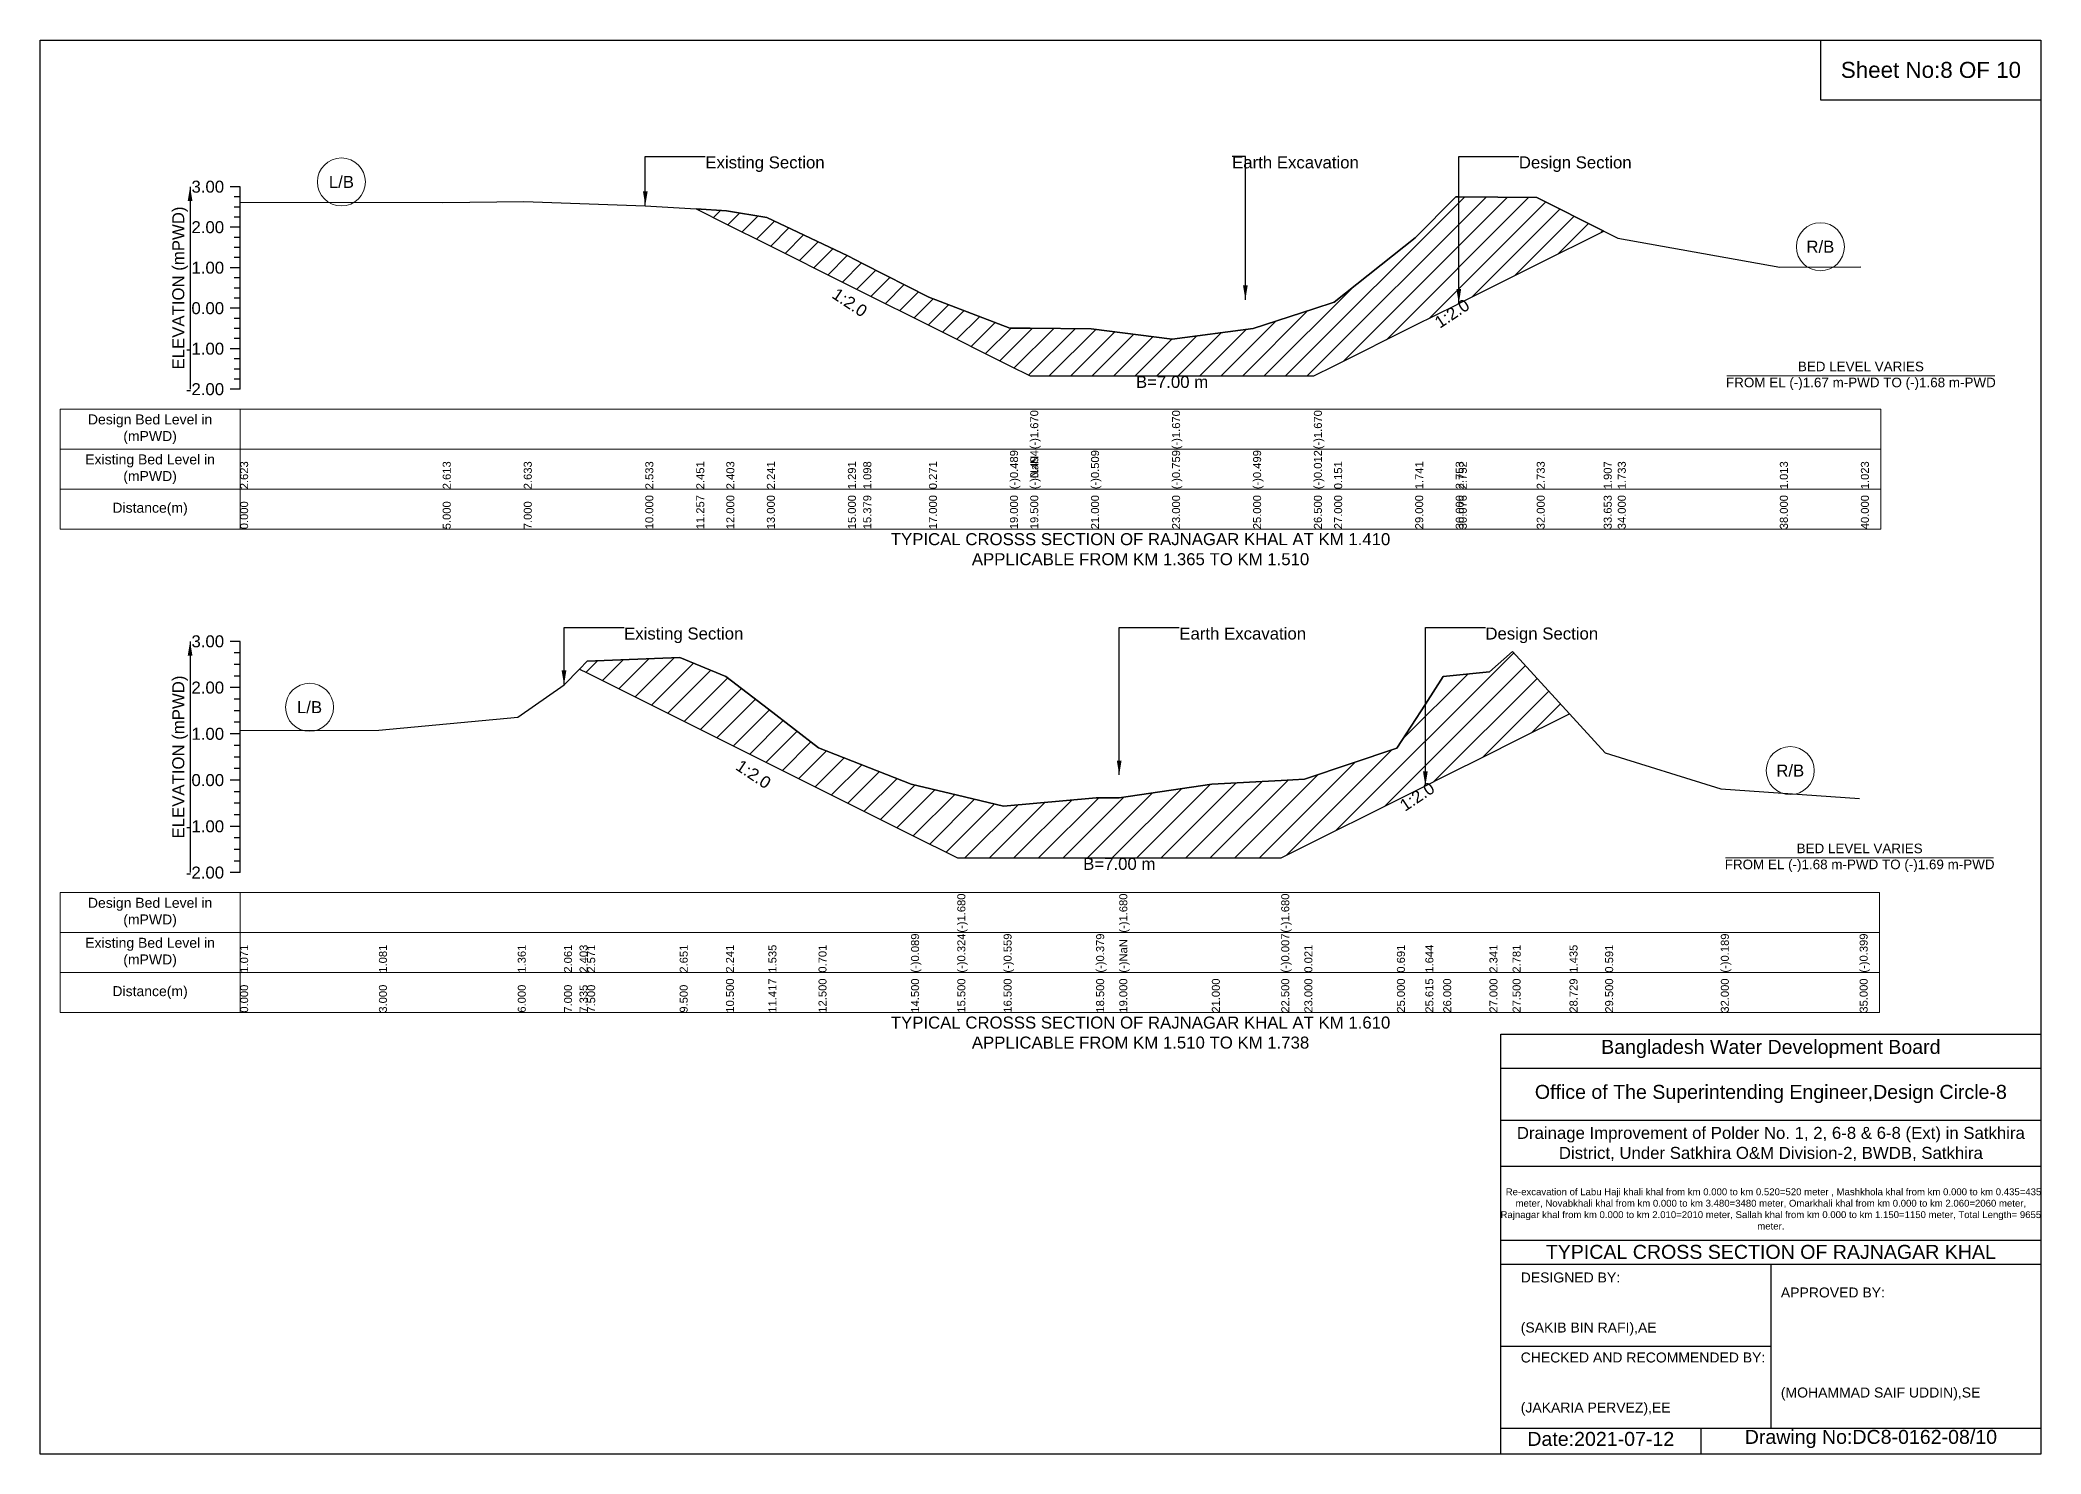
# Model space of a CAD drawing. Header units: inches. Extents: x 91000 to 648000, y -5656 to 141.
# Drawn here: x 540000 to 548000, y -5656 to 0 of the extents above; entities that cross this region are included whole.
import ezdxf

# ---------------------------------------------------------------- set-up
doc = ezdxf.new("R2010")
doc.units = ezdxf.units.IN
doc.header["$LTSCALE"] = 7
doc.header["$MEASUREMENT"] = 0
for name, color, linetype, lineweight in [('Cross section Data Border', 7, 'Continuous', 9), ('Cross Section Labels', 7, 'Continuous', 9), ('Existing_Bed_Level for Xsection', 7, 'Continuous', 25)]:
    doc.layers.add(name, color=color, linetype=linetype, lineweight=lineweight)
doc.styles.get("Standard").update_dxf_attribs({"font": 'arial.ttf'})
doc.dimstyles.get("Standard").update_dxf_attribs({"dimtxt": 0.18, "dimasz": 0.18, "dimexe": 0.18, "dimexo": 0.0625, "dimgap": 0.09, "dimtad": 0, "dimtih": 1, "dimtoh": 1, "dimdec": 4, "dimzin": 0, "dimdsep": 46, "dimtxsty": 'Standard', "dimcen": 0.09, "dimadec": 0, "dimazin": 0, "dimtfac": 1, "dimtdec": 4, "dimtofl": 0, "dimtmove": 0, "dimatfit": 3, "dimfxl": 0, "dimtolj": 1, "dimtzin": 0, "dimarcsym": 0})

msp = doc.modelspace()

# ---------------------------------------------------------------- hatches: boundary and pattern name
at = {"layer": 'Existing_Bed_Level for Xsection'}
h = msp.add_hatch(dxfattribs=at)
h.set_pattern_fill('ANSI31', color=256, scale=486, style=0)
h.paths.add_polyline_path([(542623.7, -675.9), (542744, -736.1), (542906, -817.1), (543230, -979.1), (543291.4, -1009.8), (543554, -1141.1), (543878, -1303.1), (543959, -1343.6), (544202, -1343.6), (544526, -1343.6), (544850, -1343.6), (545093, -1343.6), (545174, -1303.1), (545498, -1141.1), (545660, -1060.1), (545672.4, -1053.9), (545984, -898.1), (546251.8, -764.2), (545984, -630.3), (545672.4, -627.2), (545660, -627.1), (545498, -791), (545174, -1048.6), (545093, -1074.9), (544850, -1153.9), (544526, -1196), (544202, -1155.5), (543959, -1153.1), (543878, -1152.3), (543554, -1029.1), (543291.4, -895.2), (543230, -863.9), (542906, -710), (542744, -683.8)])
h = msp.add_hatch(dxfattribs=at)
h.set_pattern_fill('ANSI31', color=256, scale=555, style=0)
h.paths.add_polyline_path([(542157, -2516.1), (542187.5, -2531.4), (542557.5, -2716.4), (542742.5, -2808.9), (542912.2, -2893.7), (543112.5, -2993.9), (543482.5, -3178.9), (543667.5, -3271.4), (543852.5, -3271.4), (544222.5, -3271.4), (544315, -3271.4), (544685, -3271.4), (544962.5, -3271.4), (545055, -3225.1), (545425, -3040.1), (545538.7, -2983.3), (545610, -2947.6), (545795, -2855.1), (545887.5, -2808.9), (546115, -2695.2), (545887.5, -2446.1), (545795, -2527.5), (545610, -2546), (545538.7, -2656.5), (545425, -2832.8), (545055, -2956.7), (544962.5, -2961.8), (544685, -2977.1), (544315, -3030.7), (544222.5, -3030.7), (543852.5, -3064), (543667.5, -3020.5), (543482.5, -2977.1), (543112.5, -2830.9), (542912.2, -2676.7), (542742.5, -2546), (542557.5, -2470.2), (542187.5, -2484.9)])

# ---------------------------------------------------------------- linework, layer by layer
for points in [[(540000, 0), (548000, 0), (548000, -5656), (540000, -5656)], [(547120, 0), (548000, 0), (548000, -240), (547120, -240)]]:
    msp.add_lwpolyline(points, close=True)
for points in [[(545840, -5656), (545840, -3976), (548000, -3976)], [(545840, -4112), (548000, -4112)], [(545840, -4320), (548000, -4320)], [(545840, -4504), (548000, -4504)], [(545840, -4800), (548000, -4800)], [(545840, -4896), (548000, -4896)], [(546920, -4896), (546920, -5552)], [(545840, -5224), (546920, -5224)], [(545840, -5552), (548000, -5552)], [(546640, -5552), (546640, -5656)]]:
    msp.add_lwpolyline(points)
at = {"layer": 'Cross section Data Border'}
for points in [[(540080, -1477), (547360, -1477), (547360, -1957), (540080, -1957)], [(540080, -3410.6), (547355, -3410.6), (547355, -3890.6), (540080, -3890.6)]]:
    msp.add_lwpolyline(points, close=True, dxfattribs=at)
for points in [[(540800, -1477), (540800, -1957)], [(540080, -1637), (547360, -1637)], [(540080, -1797), (547360, -1797)], [(540800, -3410.6), (540800, -3890.6)], [(540080, -3570.6), (547355, -3570.6)], [(540080, -3730.6), (547355, -3730.6)]]:
    msp.add_lwpolyline(points, dxfattribs=at)
at = {"layer": 'Cross Section Labels'}
for points in [[(546744.2, -1343.6), (547815.8, -1343.6)], [(546739.2, -3271.4), (547810.8, -3271.4)]]:
    msp.add_lwpolyline(points, dxfattribs=at)
for centre in [(541205, -567.9), (547118, -827.1), (541077.5, -2669), (546997.5, -2922.5)]:
    msp.add_circle(centre, 96, dxfattribs=at)
at = {"layer": 'Existing_Bed_Level for Xsection'}
for points in [[(540800, -587), (540760, -587)], [(540800, -627.5), (540776, -627.5)], [(540800, -1397), (540800, -1235), (540800, -1073), (540800, -911), (540800, -749), (540800, -587)], [(540800, -648.1), (541610, -649.7), (541934, -646.5), (542420, -662.7), (542623.7, -675.9), (542744, -683.8), (542906, -710), (543230, -863.9), (543291.4, -895.2), (543554, -1029.1), (543878, -1152.3), (543959, -1153.1), (543959, -1153.1), (544202, -1155.5), (544526, -1196), (544526, -1196), (544850, -1153.9), (545093, -1074.9), (545093, -1074.9), (545174, -1048.6), (545498, -791), (545660, -627.1), (545672.4, -627.2), (545984, -630.3), (546251.8, -764.2), (546308, -792.3), (546956, -908.9), (547280, -907.3)], [(540800, -668), (540776, -668)], [(540800, -708.5), (540776, -708.5)], [(540800, -749), (540760, -749)], [(540800, -789.5), (540776, -789.5)], [(540800, -830), (540776, -830)], [(540800, -870.5), (540776, -870.5)], [(540800, -911), (540760, -911)], [(540800, -951.5), (540776, -951.5)], [(540800, -992), (540776, -992)], [(540800, -1032.5), (540776, -1032.5)], [(540800, -1073), (540760, -1073)], [(540800, -1113.5), (540776, -1113.5)], [(540800, -1154), (540776, -1154)], [(540800, -1194.5), (540776, -1194.5)], [(540800, -1235), (540760, -1235)], [(540800, -1275.5), (540776, -1275.5)], [(540800, -1316), (540776, -1316)], [(540800, -1356.5), (540776, -1356.5)], [(540800, -1397), (540760, -1397)], [(540800, -2405.6), (540760, -2405.6)], [(540800, -2451.8), (540776, -2451.8)], [(540800, -3330.6), (540800, -3145.6), (540800, -2960.6), (540800, -2775.6), (540800, -2590.6), (540800, -2405.6)], [(540800, -2762.4), (541355, -2760.6), (541910, -2708.8), (542095, -2579.3), (542157, -2516.1), (542187.5, -2484.9), (542557.5, -2470.2), (542742.5, -2546), (542912.2, -2676.7), (543112.5, -2830.9), (543482.5, -2977.1), (543667.5, -3020.5), (543667.5, -3020.5), (543852.5, -3064), (544222.5, -3030.7), (544315, -3030.7), (544315, -3030.7), (544685, -2977.1), (544962.5, -2961.8), (544962.5, -2961.8), (545055, -2956.7), (545425, -2832.8), (545538.7, -2656.5), (545610, -2546), (545795, -2527.5), (545887.5, -2446.1), (546115, -2695.2), (546257.5, -2851.2), (546720, -2995.6), (547275, -3034.4)], [(540800, -2498.1), (540776, -2498.1)], [(540800, -2544.3), (540776, -2544.3)], [(540800, -2590.6), (540760, -2590.6)], [(540800, -2636.8), (540776, -2636.8)], [(540800, -2683.1), (540776, -2683.1)], [(540800, -2775.6), (540760, -2775.6)], [(540800, -2729.3), (540776, -2729.3)], [(540800, -2821.8), (540776, -2821.8)], [(540800, -2868.1), (540776, -2868.1)], [(540800, -2914.3), (540776, -2914.3)], [(540800, -2960.6), (540760, -2960.6)], [(540800, -3006.8), (540776, -3006.8)], [(540800, -3053.1), (540776, -3053.1)], [(540800, -3099.3), (540776, -3099.3)], [(540800, -3145.6), (540760, -3145.6)], [(540800, -3191.8), (540776, -3191.8)], [(540800, -3238.1), (540776, -3238.1)], [(540800, -3330.6), (540760, -3330.6)], [(540800, -3284.3), (540776, -3284.3)]]:
    msp.add_lwpolyline(points, dxfattribs=at)
for points in [[(542623.7, -675.9), (542744, -736.1), (542906, -817.1), (543230, -979.1), (543291.4, -1009.8), (543554, -1141.1), (543878, -1303.1), (543959, -1343.6), (543959, -1343.6), (544202, -1343.6), (544526, -1343.6), (544526, -1343.6), (544850, -1343.6), (545093, -1343.6), (545093, -1343.6), (545174, -1303.1), (545498, -1141.1), (545660, -1060.1), (545672.4, -1053.9), (545984, -898.1), (546251.8, -764.2), (546251.8, -764.2), (546251.8, -764.2), (545984, -630.3), (545672.4, -627.2), (545660, -627.1), (545498, -791), (545174, -1048.6), (545093, -1074.9), (545093, -1074.9), (544850, -1153.9), (544526, -1196), (544526, -1196), (544202, -1155.5), (543959, -1153.1), (543959, -1153.1), (543878, -1152.3), (543554, -1029.1), (543291.4, -895.2), (543230, -863.9), (542906, -710), (542744, -683.8)], [(542157, -2516.1), (542157, -2516.1), (542187.5, -2531.4), (542557.5, -2716.4), (542742.5, -2808.9), (542912.2, -2893.7), (543112.5, -2993.9), (543482.5, -3178.9), (543667.5, -3271.4), (543667.5, -3271.4), (543852.5, -3271.4), (544222.5, -3271.4), (544315, -3271.4), (544315, -3271.4), (544685, -3271.4), (544962.5, -3271.4), (544962.5, -3271.4), (545055, -3225.1), (545425, -3040.1), (545538.7, -2983.3), (545610, -2947.6), (545795, -2855.1), (545887.5, -2808.9), (546115, -2695.2), (545887.5, -2446.1), (545795, -2527.5), (545610, -2546), (545538.7, -2656.5), (545425, -2832.8), (545055, -2956.7), (544962.5, -2961.8), (544962.5, -2961.8), (544685, -2977.1), (544315, -3030.7), (544315, -3030.7), (544222.5, -3030.7), (543852.5, -3064), (543667.5, -3020.5), (543667.5, -3020.5), (543482.5, -2977.1), (543112.5, -2830.9), (542912.2, -2676.7), (542742.5, -2546), (542557.5, -2470.2), (542187.5, -2484.9), (542157, -2516.1)]]:
    msp.add_lwpolyline(points, close=True, dxfattribs=at)

# ---------------------------------------------------------------- texts
at = {"attachment_point": 5}
for s, insert, char_height in [('Sheet No:8 OF 10', (547560, -120), 64), ('Bangladesh Water Development Board', (546920, -4036), 56), ('Office of The Superintending Engineer,Design Circle-8', (546920, -4216), 56)]:
    msp.add_mtext(s, dxfattribs=dict(at, insert=insert, char_height=char_height))
for s, insert, char_height, width, attachment_point in [('Drainage Improvement of Polder No. 1, 2, 6-8 & 6-8 (Ext) in Satkhira District, Under Satkhira O&M Division-2, BWDB, Satkhira', (546920, -4416), 48, 2240, 5), ('  Re-excavation of Labu Haji khali khal from km 0.000 to km 0.520=520 meter , Mashkhola khal from km 0.000 to km 0.435=435 meter, Novabkhali khal from km 0.000 to km 3.480=3480 meter, Omarkhali khal from km 0.000 to km 2.060=2060 meter, Rajnagar khal from km 0.000 to km 2.010=2010 meter, Sallah khal from km 0.000 to km 1.150=1150 meter, Total Length= 9655 meter. ', (546920, -4676), 27.4148, 2160, 5), ('TYPICAL CROSS SECTION OF RAJNAGAR KHAL', (546920, -4848), 56, 2240, 5), ('DESIGNED BY:\\P\\P\\P(SAKIB BIN RAFI),AE', (545920, -5056), 40, 1120, 4), ('APPROVED BY:\\P\\P\\P\\P\\P\\P(MOHAMMAD SAIF UDDIN),SE', (546960, -5216), 40, 1120, 4), ('CHECKED AND RECOMMENDED BY:\\P\\P\\P(JAKARIA PERVEZ),EE', (545920, -5376), 40, 1120, 4), ('Date:2021-07-12', (546240, -5596), 56, 1120, 5), ('Drawing No:DC8-0162-08/10', (547320, -5596), 56, 1760, 5)]:
    msp.add_mtext(s, dxfattribs=dict(insert=insert, char_height=char_height, width=width, attachment_point=attachment_point))
at = {"layer": 'Cross section Data Border', "char_height": 40, "width": 640, "attachment_point": 5}
for s, insert in [('Design Bed Level in (mPWD)', (540440, -1557)), ('Existing Bed Level in (mPWD)', (540440, -1717)), ('Distance(m)', (540440, -1877)), ('Design Bed Level in (mPWD)', (540440, -3490.6)), ('Existing Bed Level in (mPWD)', (540440, -3650.6)), ('Distance(m)', (540440, -3810.6))]:
    msp.add_mtext(s, dxfattribs=dict(at, insert=insert))
at = {"layer": 'Cross Section Labels'}
for s, insert, char_height, attachment_point in [('Existing Section', (542660, -465.5), 48, 1), ('Earth Excavation', (544766, -465.5), 48, 1), ('Design Section', (545912.4, -465.5), 48, 1), ('L/B', (541205, -567.9), 48, 5), ('R/B', (547118, -827.1), 48, 5), ('B=7.00 m', (544526, -1343.6), 48, 2), ('BED LEVEL VARIES \\PFROM EL (-)1.67 m-PWD TO (-)1.68 m-PWD', (547280, -1343.6), 38.4, 5), ('TYPICAL CROSSS SECTION OF RAJNAGAR KHAL AT KM 1.410\\PAPPLICABLE FROM KM 1.365 TO KM 1.510', (544400, -2037), 48, 5), ('Existing Section', (542335, -2350.1), 48, 1), ('Earth Excavation', (544555, -2350.1), 48, 1), ('Design Section', (545778.7, -2350.1), 48, 1), ('L/B', (541077.5, -2669), 48, 5), ('R/B', (546997.5, -2922.5), 48, 5), ('B=7.00 m', (544315, -3271.4), 48, 2), ('BED LEVEL VARIES \\PFROM EL (-)1.68 m-PWD TO (-)1.69 m-PWD', (547275, -3271.4), 38.4, 5), ('TYPICAL CROSSS SECTION OF RAJNAGAR KHAL AT KM 1.610\\PAPPLICABLE FROM KM 1.510 TO KM 1.738', (544400, -3970.6), 48, 5)]:
    msp.add_mtext(s, dxfattribs=dict(at, insert=insert, char_height=char_height, attachment_point=attachment_point))
at = {"layer": 'Cross Section Labels', "char_height": 48, "attachment_point": 2}
for insert, rotation in [((543250.9, -1030), 326.30993), ((545631.9, -1074.1), 33.69007), ((542866, -2916.9), 326.30993), ((545492.5, -3006.4), 33.69007)]:
    msp.add_mtext('1:2.0', dxfattribs=dict(at, insert=insert, rotation=rotation))
at = {"layer": 'Existing_Bed_Level for Xsection', "char_height": 48, "attachment_point": 6}
for s, insert in [('3.00', (540736, -587)), ('2.00', (540736, -749)), ('1.00', (540736, -911)), ('0.00', (540736, -1073)), ('-1.00', (540736, -1235)), ('-2.00', (540736, -1397)), ('3.00', (540736, -2405.6)), ('2.00', (540736, -2590.6)), ('1.00', (540736, -2775.6)), ('0.00', (540736, -2960.6)), ('-1.00', (540736, -3145.6)), ('-2.00', (540736, -3330.6))]:
    msp.add_mtext(s, dxfattribs=dict(at, insert=insert))
at = {"layer": 'Existing_Bed_Level for Xsection', "rotation": 90}
for s, insert, char_height, attachment_point in [('ELEVATION (mPWD)', (540560, -992), 48, 5), ('(-)1.670', (543959, -1637), 32, 1), ('(-)1.670', (544526, -1637), 32, 1), ('(-)1.670', (545093, -1637), 32, 1), ('(-)0.489', (543878, -1797), 32, 1), ('(-)0.494', (543959, -1797), 32, 1), ('(-)0.494', (543959, -1797), 32, 1), ('(-)NaN', (543959, -1797), 32, 1), ('(-)NaN', (543959, -1797), 32, 1), ('(-)0.509', (544202, -1797), 32, 1), ('(-)0.759', (544526, -1797), 32, 1), ('(-)0.759', (544526, -1797), 32, 1), ('(-)0.759', (544526, -1797), 32, 1), ('(-)0.499', (544850, -1797), 32, 1), ('(-)0.012', (545093, -1797), 32, 1), ('(-)0.012', (545093, -1797), 32, 1), ('2.623', (540800, -1797), 32, 1), ('2.613', (541610, -1797), 32, 1), ('2.633', (541934, -1797), 32, 1), ('2.533', (542420, -1797), 32, 1), ('2.451', (542623.7, -1797), 32, 1), ('2.403', (542744, -1797), 32, 1), ('2.241', (542906, -1797), 32, 1), ('1.291', (543230, -1797), 32, 1), ('1.098', (543291.4, -1797), 32, 1), ('0.271', (543554, -1797), 32, 1), ('0.151', (545174, -1797), 32, 1), ('1.741', (545498, -1797), 32, 1), ('2.753', (545660, -1797), 32, 1), ('2.752', (545672.4, -1797), 32, 1), ('2.733', (545984, -1797), 32, 1), ('1.907', (546251.8, -1797), 32, 1), ('1.733', (546308, -1797), 32, 1), ('1.013', (546956, -1797), 32, 1), ('1.023', (547280, -1797), 32, 1), ('10.000', (542420, -1957), 32, 1), ('11.257', (542623.7, -1957), 32, 1), ('12.000', (542744, -1957), 32, 1), ('13.000', (542906, -1957), 32, 1), ('15.000', (543230, -1957), 32, 1), ('15.379', (543291.4, -1957), 32, 1), ('17.000', (543554, -1957), 32, 1), ('19.000', (543878, -1957), 32, 1), ('19.500', (543959, -1957), 32, 1), ('19.500', (543959, -1957), 32, 1), ('19.500', (543959, -1957), 32, 1), ('21.000', (544202, -1957), 32, 1), ('23.000', (544526, -1957), 32, 1), ('23.000', (544526, -1957), 32, 1), ('23.000', (544526, -1957), 32, 1), ('25.000', (544850, -1957), 32, 1), ('26.500', (545093, -1957), 32, 1), ('26.500', (545093, -1957), 32, 1), ('26.500', (545093, -1957), 32, 1), ('27.000', (545174, -1957), 32, 1), ('29.000', (545498, -1957), 32, 1), ('30.000', (545660, -1957), 32, 1), ('30.076', (545672.4, -1957), 32, 1), ('32.000', (545984, -1957), 32, 1), ('33.653', (546251.8, -1957), 32, 1), ('34.000', (546308, -1957), 32, 1), ('38.000', (546956, -1957), 32, 1), ('40.000', (547280, -1957), 32, 1), ('0.000', (540800, -1957), 32, 1), ('5.000', (541610, -1957), 32, 1), ('7.000', (541934, -1957), 32, 1), ('ELEVATION (mPWD)', (540560, -2868.1), 48, 5), ('(-)1.680', (543667.5, -3570.6), 32, 1), ('(-)1.680', (544315, -3570.6), 32, 1), ('(-)1.680', (544962.5, -3570.6), 32, 1), ('(-)0.089', (543482.5, -3730.6), 32, 1), ('(-)0.089', (543482.5, -3730.6), 32, 1), ('(-)0.324', (543667.5, -3730.6), 32, 1), ('(-)0.324', (543667.5, -3730.6), 32, 1), ('(-)0.324', (543667.5, -3730.6), 32, 1), ('(-)0.559', (543852.5, -3730.6), 32, 1), ('(-)0.379', (544222.5, -3730.6), 32, 1), ('(-)0.379', (544222.5, -3730.6), 32, 1), ('(-)0.379', (544222.5, -3730.6), 32, 1), ('(-)0.007', (544962.5, -3730.6), 32, 1), ('(-)0.007', (544962.5, -3730.6), 32, 1), ('(-)0.189', (546720, -3730.6), 32, 1), ('(-)0.399', (547275, -3730.6), 32, 1), ('1.071', (540800, -3730.6), 32, 1), ('1.081', (541355, -3730.6), 32, 1), ('1.361', (541910, -3730.6), 32, 1), ('2.061', (542095, -3730.6), 32, 1), ('2.403', (542157, -3730.6), 32, 1), ('2.571', (542187.5, -3730.6), 32, 1), ('2.651', (542557.5, -3730.6), 32, 1), ('2.241', (542742.5, -3730.6), 32, 1), ('2.241', (542742.5, -3730.6), 32, 1), ('1.535', (542912.2, -3730.6), 32, 1), ('0.701', (543112.5, -3730.6), 32, 1), ('(-)NaN', (544315, -3730.6), 32, 1), ('(-)NaN', (544315, -3730.6), 32, 1), ('0.021', (545055, -3730.6), 32, 1), ('0.691', (545425, -3730.6), 32, 1), ('1.644', (545538.7, -3730.6), 32, 1), ('2.341', (545795, -3730.6), 32, 1), ('2.781', (545887.5, -3730.6), 32, 1), ('1.435', (546115, -3730.6), 32, 1), ('0.591', (546257.5, -3730.6), 32, 1), ('10.500', (542742.5, -3890.6), 32, 1), ('11.417', (542912.2, -3890.6), 32, 1), ('12.500', (543112.5, -3890.6), 32, 1), ('14.500', (543482.5, -3890.6), 32, 1), ('15.500', (543667.5, -3890.6), 32, 1), ('15.500', (543667.5, -3890.6), 32, 1), ('15.500', (543667.5, -3890.6), 32, 1), ('16.500', (543852.5, -3890.6), 32, 1), ('18.500', (544222.5, -3890.6), 32, 1), ('19.000', (544315, -3890.6), 32, 1), ('19.000', (544315, -3890.6), 32, 1), ('19.000', (544315, -3890.6), 32, 1), ('21.000', (544685, -3890.6), 32, 1), ('22.500', (544962.5, -3890.6), 32, 1), ('22.500', (544962.5, -3890.6), 32, 1), ('22.500', (544962.5, -3890.6), 32, 1), ('23.000', (545055, -3890.6), 32, 1), ('25.000', (545425, -3890.6), 32, 1), ('25.615', (545538.7, -3890.6), 32, 1), ('26.000', (545610, -3890.6), 32, 1), ('27.000', (545795, -3890.6), 32, 1), ('27.500', (545887.5, -3890.6), 32, 1), ('28.729', (546115, -3890.6), 32, 1), ('29.500', (546257.5, -3890.6), 32, 1), ('32.000', (546720, -3890.6), 32, 1), ('35.000', (547275, -3890.6), 32, 1), ('0.000', (540800, -3890.6), 32, 1), ('3.000', (541355, -3890.6), 32, 1), ('6.000', (541910, -3890.6), 32, 1), ('7.000', (542095, -3890.6), 32, 1), ('7.335', (542157, -3890.6), 32, 1), ('7.500', (542187.5, -3890.6), 32, 1), ('9.500', (542557.5, -3890.6), 32, 1)]:
    msp.add_mtext(s, dxfattribs=dict(at, insert=insert, char_height=char_height, attachment_point=attachment_point))

# ---------------------------------------------------------------- leaders
at = {"layer": 'Cross Section Labels', "annotation_type": 0, "has_hookline": 1, "hookline_direction": 0}
for points, text_width in [([(542420, -662.7), (542420, -465.5), (542659.9, -465.5)], 467.2), ([(544819.1, -1038.7), (544819.1, -465.5), (544765.9, -465.5)], 497), ([(545672.4, -1053.9), (545672.4, -465.5), (545912.3, -465.5)], 441.2), ([(542095, -2579.3), (542095, -2350.1), (542334.9, -2350.1)], 467.2), ([(544314.7, -2939.8), (544314.7, -2350.1), (544554.9, -2350.1)], 497), ([(545538.7, -2983.3), (545538.7, -2350.1), (545778.6, -2350.1)], 441.2)]:
    msp.add_leader(points, dimstyle='Standard', override={"dimasz": 57.6}, dxfattribs=dict(at, text_width=text_width))
at = {"layer": 'Existing_Bed_Level for Xsection'}
for points in [[(540600, -587), (540600, -1397)], [(540600, -2405.6), (540600, -3330.6)]]:
    msp.add_leader(points, dimstyle='Standard', override={"dimasz": 57.6}, dxfattribs=at)

doc.saveas('drawing.dxf')
